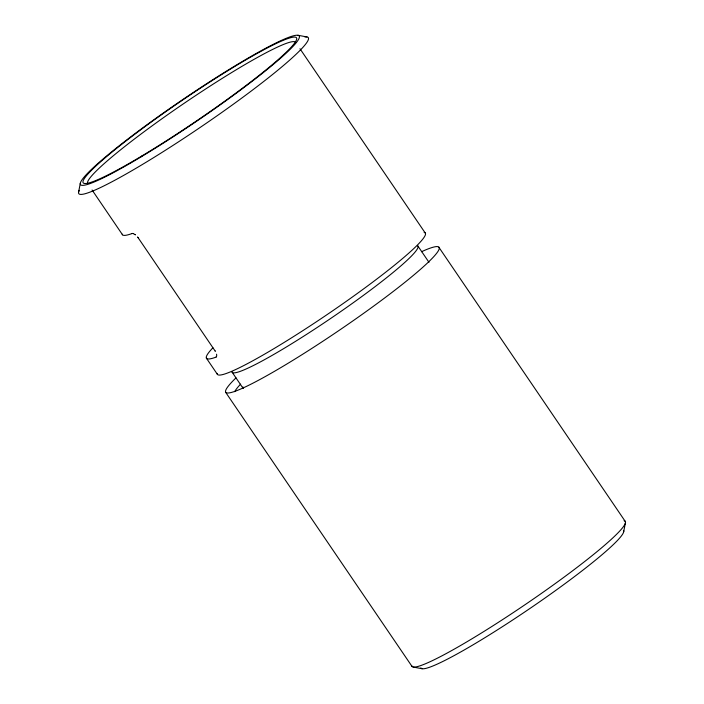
<?xml version="1.0" encoding="UTF-8"?>
<svg xmlns="http://www.w3.org/2000/svg" width="704" height="704" viewBox="0 0 704 704"><rect width="100%" height="100%" fill="white"/><g stroke="black" fill="none" stroke-linecap="round" stroke-linejoin="round"><path stroke-width="1.06" d="M78.558 192.254L80.318 183.278M623.691 531.696L625.442 522.711M131.859 233.596L131.912 233.587A8.782 3.045 49.4 0 1 132.317 233.534M297.95 35.27L306.944 36.942M413.178 667.066L422.171 668.73M137.746 237.222L137.887 237.398A5.394 2.121 53.3 0 1 138.028 237.635M138.213 237.855L214.993 350.794A5.377 2.112 53.4 0 1 215.054 351.05M438.865 247.254L625.302 521.488M299.974 48.743L425.33 233.147M428.974 262.302L417.806 245.881A112.297 10.921 -34.2 0 1 330.475 318.595A112.297 10.921 -34.2 0 1 232.021 371.994M232.1 372.17L243.17 388.45M92.074 189.992L122.514 234.775M206.413 358.195L217.492 374.493M225.632 392.269L412.069 666.503M216.533 354.191L216.603 354.534A7.779 2.895 55.6 0 1 216.621 356.066L216.594 356.136A8.694 3.15 57.3 0 1 216.41 356.611M623.436 530.358A122.417 11.906 -34.2 0 1 531.766 607.218A122.417 11.906 -34.2 0 1 421.45 668.474M421.265 668.351A122.417 11.906 -34.2 0 1 420.904 667.841M87.595 183.357A125.682 12.223 -34.2 0 1 187.361 101.121A125.682 12.223 -34.2 0 1 295.742 42.583M304.876 36.934A138.732 13.49 -34.2 0 1 201.256 126.694A138.732 13.49 -34.2 0 1 79.279 190.353M624.061 520.749A128.938 12.54 -34.2 0 1 527.692 602.897A128.938 12.54 -34.2 0 1 411.761 665.65M234.731 391.679A122.734 11.942 -34.2 0 1 240.583 384.164M243.056 388.291A112.297 10.921 -34.2 0 1 242.994 386.954M421.564 251.689A128.938 12.54 -34.2 0 1 339.522 330.114A128.938 12.54 -34.2 0 1 235.963 377.907M424.125 232.426A125.682 12.223 -34.2 0 1 329.287 313.113A125.682 12.223 -34.2 0 1 217.202 373.402M131.842 233.578A8.958 3.133 50.5 0 0 131.71 233.622L131.49 233.719A125.682 12.223 -34.2 0 1 122.241 234.186M132.387 233.517A8.958 3.133 50.5 0 1 132.51 233.526M133.302 233.578A8.615 3.133 51.5 0 0 132.889 233.473A8.879 3.15 50.8 0 0 132.405 233.455M133.496 233.798A7.797 2.842 51.5 0 1 135.133 234.678M215.23 351.006A5.403 2.235 53.2 0 1 215.389 351.252M138.178 237.547A5.386 2.35 53.1 0 1 138.354 237.794M137.5 237.09A5.43 2.138 53.2 0 1 137.667 237.301M135.142 234.608A6.609 2.622 53.2 0 1 135.441 234.828M216.462 356.673A8.853 3.23 56.5 0 1 216.304 356.866A9.002 3.265 57.1 0 1 216.207 356.91M216.198 356.919A8.791 3.168 58.4 0 1 215.917 357.148L215.873 357.174A8.958 3.23 57.4 0 1 215.741 357.236L215.512 357.315A125.682 12.223 -34.2 0 1 212.916 347.776M141.944 155.927A128.938 12.54 -34.2 0 0 296.525 37.866A128.938 12.54 -34.2 0 0 131.058 137.06A128.938 12.54 -34.2 0 0 141.944 155.927M140.73 157.08A132.202 12.857 -34.2 0 0 299.226 36.036A132.202 12.857 -34.2 0 0 129.571 137.738A132.202 12.857 -34.2 0 0 140.73 157.08"/></g></svg>
